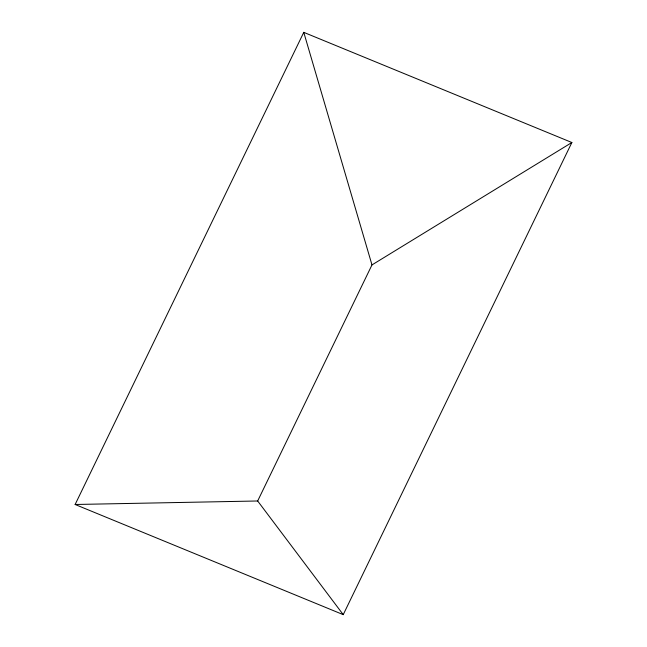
<?xml version="1.0" encoding="UTF-8"?>
<svg xmlns="http://www.w3.org/2000/svg" width="647" height="647" viewBox="0 0 647 647"><rect width="100%" height="100%" fill="white"/><g stroke="black" fill="none" stroke-linecap="round" stroke-linejoin="round"><path stroke-width="0.97" d="M75.133 504.49L303.767 32.35L571.867 142.51L343.233 614.65L75.133 504.49L257.668 500.988L343.233 614.65M257.668 500.988L371.985 264.914L571.867 142.51M303.767 32.35L371.985 264.914"/></g></svg>
